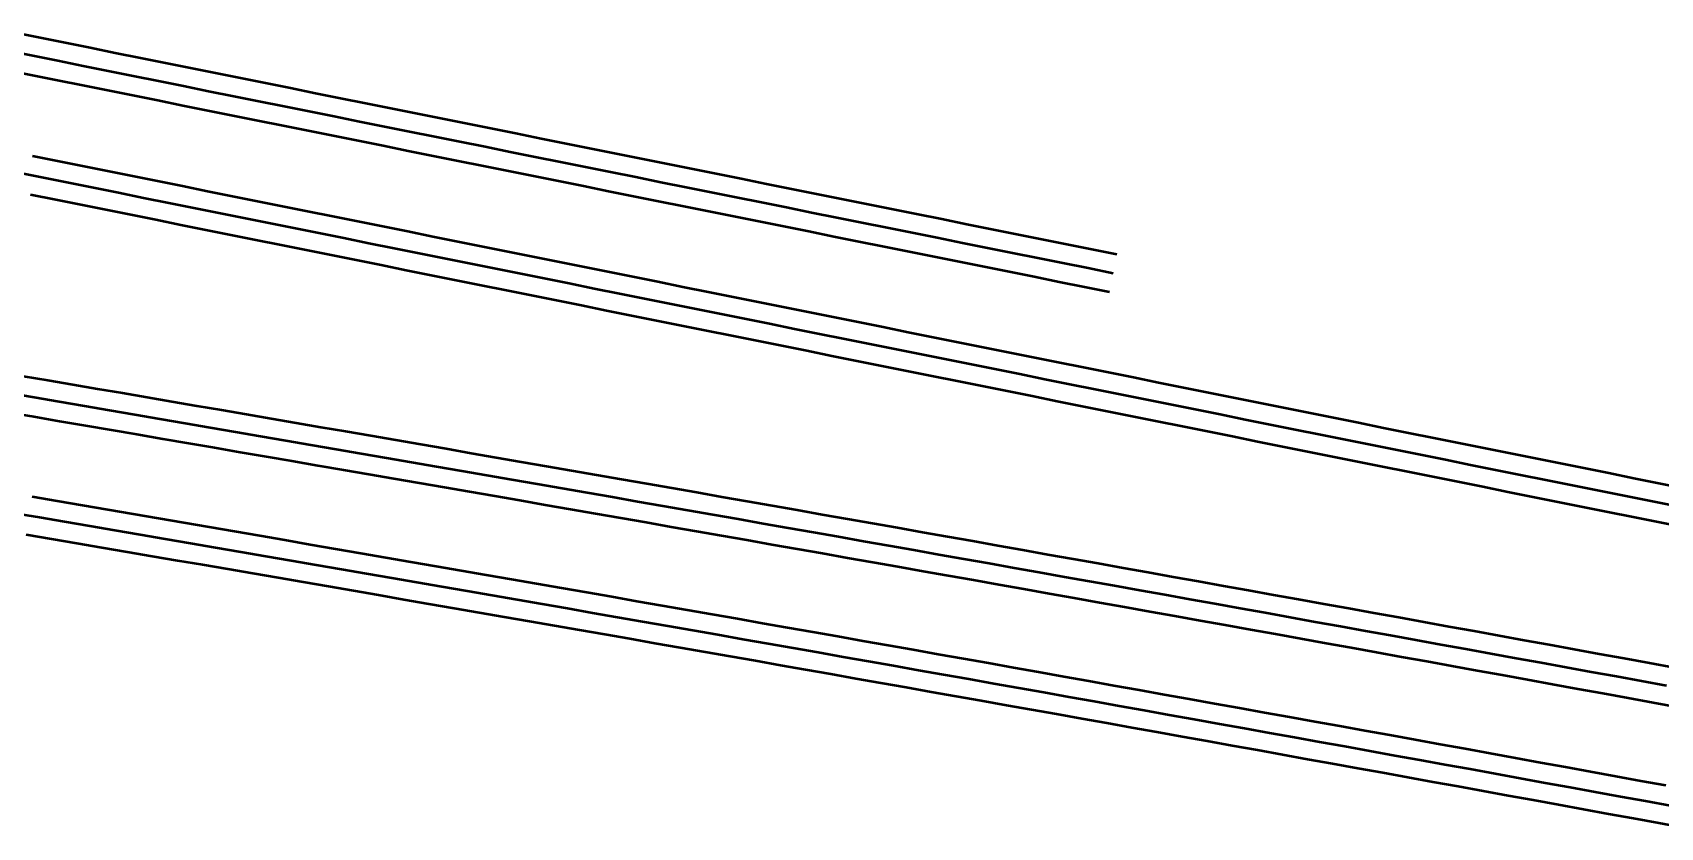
# Model space of a CAD drawing. Header units: millimetres. Extents: x 2688706 to 2690835, y 1254387 to 1255241.
# Drawn here: x 2689751.1 to 2689814.9, y 1254805.5 to 1254836.6 of the extents above; entities that cross this region are included whole.
import ezdxf

# ---------------------------------------------------------------- set-up
doc = ezdxf.new("R2010")
doc.units = ezdxf.units.MM
doc.layers.add('BS-TR-B-Gleisstrang-LinieGeometrie', color=7, linetype='Continuous')
doc.layers.add('BS-TR-N-Gleisstrang-LinieGeometrie', color=7, linetype='Continuous')

msp = doc.modelspace()

# ---------------------------------------------------------------- linework, layer by layer
at = {"layer": 'BS-TR-B-Gleisstrang-LinieGeometrie', "lineweight": 50}
for points in [[(2689750.144, 1254835.914, 454.698), (2689751.128, 1254835.716, 454.697), (2689752.112, 1254835.518, 454.697), (2689753.096, 1254835.32, 454.696), (2689754.08, 1254835.122, 454.695), (2689755.064, 1254834.923, 454.695), (2689756.048, 1254834.725, 454.694), (2689757.032, 1254834.527, 454.694), (2689758.016, 1254834.329, 454.693), (2689759, 1254834.131, 454.692), (2689759.984, 1254833.933, 454.692), (2689760.968, 1254833.735, 454.691), (2689761.952, 1254833.536, 454.69), (2689762.936, 1254833.338, 454.69), (2689763.92, 1254833.14, 454.689), (2689764.903, 1254832.942, 454.688), (2689765.887, 1254832.744, 454.688), (2689766.871, 1254832.546, 454.687), (2689767.855, 1254832.348, 454.686), (2689768.839, 1254832.15, 454.686), (2689769.823, 1254831.951, 454.685), (2689770.807, 1254831.753, 454.685), (2689771.791, 1254831.555, 454.684), (2689772.775, 1254831.357, 454.683), (2689773.759, 1254831.159, 454.683), (2689774.743, 1254830.961, 454.682), (2689775.727, 1254830.763, 454.681), (2689776.711, 1254830.565, 454.681), (2689777.695, 1254830.366, 454.68), (2689778.679, 1254830.168, 454.679), (2689779.663, 1254829.97, 454.679), (2689780.647, 1254829.772, 454.678), (2689781.631, 1254829.574, 454.677), (2689782.615, 1254829.376, 454.677), (2689783.599, 1254829.178, 454.676), (2689784.583, 1254828.98, 454.676), (2689785.567, 1254828.781, 454.675), (2689786.551, 1254828.583, 454.674), (2689787.535, 1254828.385, 454.674), (2689788.519, 1254828.187, 454.673), (2689789.503, 1254827.989, 454.672), (2689790.487, 1254827.791, 454.672), (2689791.471, 1254827.593, 454.671), (2689792.455, 1254827.395, 454.67), (2689793.439, 1254827.196, 454.67)], [(2689750.191, 1254822.496, 454.8), (2689751.177, 1254822.327, 454.8), (2689752.163, 1254822.159, 454.8), (2689753.148, 1254821.99, 454.8), (2689754.134, 1254821.821, 454.8), (2689755.12, 1254821.653, 454.8), (2689756.105, 1254821.484, 454.8), (2689757.091, 1254821.315, 454.8), (2689758.076, 1254821.145, 454.8), (2689759.062, 1254820.976, 454.8), (2689760.048, 1254820.807, 454.8), (2689761.033, 1254820.637, 454.8), (2689762.019, 1254820.468, 454.8), (2689763.004, 1254820.298, 454.8), (2689763.99, 1254820.128, 454.8), (2689764.975, 1254819.958, 454.8), (2689765.96, 1254819.788, 454.8), (2689765.96, 1254819.788, 454.8), (2689766.944, 1254819.617, 454.8), (2689767.928, 1254819.447, 454.8), (2689768.912, 1254819.276, 454.8), (2689769.895, 1254819.105, 454.8), (2689770.879, 1254818.934, 454.8), (2689771.863, 1254818.763, 454.8), (2689772.846, 1254818.592, 454.8), (2689773.83, 1254818.42, 454.8), (2689774.814, 1254818.248, 454.8), (2689775.797, 1254818.076, 454.8), (2689776.781, 1254817.904, 454.8), (2689777.764, 1254817.731, 454.8), (2689778.747, 1254817.559, 454.8), (2689779.731, 1254817.386, 454.8), (2689780.714, 1254817.213, 454.8), (2689781.697, 1254817.04, 454.8), (2689782.681, 1254816.866, 454.8), (2689783.664, 1254816.693, 454.8), (2689784.647, 1254816.519, 454.8), (2689785.63, 1254816.345, 454.8), (2689786.613, 1254816.171, 454.8), (2689787.597, 1254815.996, 454.8), (2689788.58, 1254815.822, 454.8), (2689789.563, 1254815.647, 454.8), (2689790.546, 1254815.472, 454.8), (2689791.529, 1254815.297, 454.8), (2689792.512, 1254815.122, 454.8), (2689793.494, 1254814.946, 454.8), (2689794.477, 1254814.77, 454.8), (2689795.46, 1254814.594, 454.8), (2689796.443, 1254814.418, 454.8), (2689797.426, 1254814.242, 454.8), (2689798.408, 1254814.065, 454.8), (2689799.391, 1254813.888, 454.8), (2689800.374, 1254813.711, 454.8), (2689801.356, 1254813.534, 454.8), (2689802.339, 1254813.357, 454.8), (2689803.321, 1254813.179, 454.8), (2689804.304, 1254813.002, 454.8), (2689805.286, 1254812.824, 454.8), (2689806.269, 1254812.646, 454.8), (2689807.251, 1254812.467, 454.8), (2689808.234, 1254812.289, 454.8), (2689809.216, 1254812.11, 454.8), (2689810.198, 1254811.931, 454.8), (2689811.18, 1254811.752, 454.8), (2689812.163, 1254811.573, 454.8), (2689813.145, 1254811.393, 454.8), (2689814.127, 1254811.214, 454.8), (2689815.109, 1254811.034, 454.8)], [(2689750.402, 1254817.793, 454.8), (2689751.388, 1254817.624, 454.8), (2689752.373, 1254817.456, 454.8), (2689753.359, 1254817.287, 454.8), (2689754.345, 1254817.118, 454.8), (2689755.33, 1254816.949, 454.8), (2689756.316, 1254816.78, 454.8), (2689757.302, 1254816.611, 454.8), (2689758.287, 1254816.442, 454.8), (2689759.273, 1254816.273, 454.8), (2689760.258, 1254816.103, 454.8), (2689761.244, 1254815.934, 454.8), (2689762.229, 1254815.764, 454.8), (2689763.215, 1254815.594, 454.8), (2689764.2, 1254815.424, 454.8), (2689765.185, 1254815.253, 454.8), (2689765.185, 1254815.253, 454.8), (2689766.168, 1254815.083, 454.8), (2689767.151, 1254814.913, 454.8), (2689768.134, 1254814.742, 454.8), (2689769.116, 1254814.572, 454.8), (2689770.099, 1254814.401, 454.8), (2689771.082, 1254814.23, 454.8), (2689772.064, 1254814.059, 454.8), (2689773.047, 1254813.887, 454.8), (2689774.029, 1254813.715, 454.8), (2689775.012, 1254813.544, 454.8), (2689775.994, 1254813.372, 454.8), (2689776.976, 1254813.199, 454.8), (2689777.959, 1254813.027, 454.8), (2689778.941, 1254812.854, 454.8), (2689779.923, 1254812.681, 454.8), (2689780.906, 1254812.508, 454.8), (2689781.888, 1254812.335, 454.8), (2689782.87, 1254812.162, 454.8), (2689783.852, 1254811.988, 454.8), (2689784.834, 1254811.814, 454.8), (2689785.817, 1254811.64, 454.8), (2689786.799, 1254811.466, 454.8), (2689787.781, 1254811.292, 454.8), (2689788.763, 1254811.117, 454.8), (2689789.745, 1254810.942, 454.8), (2689790.726, 1254810.767, 454.8), (2689791.708, 1254810.592, 454.8), (2689792.69, 1254810.417, 454.8), (2689793.672, 1254810.241, 454.8), (2689794.654, 1254810.065, 454.8), (2689795.635, 1254809.889, 454.8), (2689796.617, 1254809.713, 454.8), (2689797.599, 1254809.537, 454.8), (2689798.58, 1254809.36, 454.8), (2689799.562, 1254809.184, 454.8), (2689800.544, 1254809.007, 454.8), (2689801.525, 1254808.83, 454.8), (2689802.507, 1254808.652, 454.8), (2689803.488, 1254808.475, 454.8), (2689804.47, 1254808.297, 454.8), (2689805.451, 1254808.119, 454.8), (2689806.432, 1254807.941, 454.8), (2689807.414, 1254807.763, 454.8), (2689808.395, 1254807.584, 454.8), (2689809.376, 1254807.405, 454.8), (2689810.357, 1254807.226, 454.8), (2689811.338, 1254807.047, 454.8), (2689812.32, 1254806.868, 454.8), (2689813.301, 1254806.689, 454.8), (2689814.282, 1254806.509, 454.8), (2689815.263, 1254806.329, 454.8)]]:
    msp.add_polyline3d(points, dxfattribs=at)
at = {"layer": 'BS-TR-N-Gleisstrang-LinieGeometrie', "color": 1, "lineweight": 50, "true_color": 0xff0000}
for points in [[(2689750.437, 1254836.62, 454.698), (2689751.418, 1254836.422, 454.697), (2689752.399, 1254836.225, 454.697), (2689753.379, 1254836.028, 454.696), (2689754.36, 1254835.83, 454.695), (2689755.341, 1254835.633, 454.695), (2689756.321, 1254835.435, 454.694), (2689757.302, 1254835.238, 454.693), (2689758.283, 1254835.04, 454.693), (2689759.263, 1254834.843, 454.692), (2689760.244, 1254834.645, 454.692), (2689761.225, 1254834.448, 454.691), (2689762.206, 1254834.25, 454.69), (2689763.186, 1254834.053, 454.69), (2689764.167, 1254833.855, 454.689), (2689765.148, 1254833.658, 454.688), (2689766.128, 1254833.461, 454.688), (2689767.109, 1254833.263, 454.687), (2689768.09, 1254833.066, 454.686), (2689769.07, 1254832.868, 454.686), (2689770.051, 1254832.671, 454.685), (2689771.032, 1254832.473, 454.685), (2689772.012, 1254832.276, 454.684), (2689772.993, 1254832.078, 454.683), (2689773.974, 1254831.881, 454.683), (2689774.954, 1254831.683, 454.682), (2689775.935, 1254831.486, 454.681), (2689776.916, 1254831.289, 454.681), (2689777.896, 1254831.091, 454.68), (2689778.877, 1254830.894, 454.679), (2689779.858, 1254830.696, 454.679), (2689780.839, 1254830.499, 454.678), (2689781.819, 1254830.301, 454.678), (2689782.8, 1254830.104, 454.677), (2689783.781, 1254829.906, 454.676), (2689784.761, 1254829.709, 454.676), (2689785.742, 1254829.511, 454.675), (2689786.723, 1254829.314, 454.674), (2689787.703, 1254829.116, 454.674), (2689788.684, 1254828.919, 454.673), (2689789.665, 1254828.722, 454.672), (2689790.645, 1254828.524, 454.672), (2689791.626, 1254828.327, 454.671), (2689792.607, 1254828.129, 454.67), (2689793.587, 1254827.932, 454.67)], [(2689750.141, 1254835.149, 454.698), (2689751.122, 1254834.952, 454.697), (2689752.103, 1254834.755, 454.697), (2689753.083, 1254834.557, 454.696), (2689754.064, 1254834.36, 454.695), (2689755.045, 1254834.162, 454.695), (2689756.025, 1254833.965, 454.694), (2689757.006, 1254833.767, 454.693), (2689757.987, 1254833.57, 454.693), (2689758.967, 1254833.372, 454.692), (2689759.948, 1254833.175, 454.692), (2689760.929, 1254832.977, 454.691), (2689761.909, 1254832.78, 454.69), (2689762.89, 1254832.582, 454.69), (2689763.871, 1254832.385, 454.689), (2689764.851, 1254832.188, 454.688), (2689765.832, 1254831.99, 454.688), (2689766.813, 1254831.793, 454.687), (2689767.794, 1254831.595, 454.686), (2689768.774, 1254831.398, 454.686), (2689769.755, 1254831.2, 454.685), (2689770.736, 1254831.003, 454.685), (2689771.716, 1254830.805, 454.684), (2689772.697, 1254830.608, 454.683), (2689773.678, 1254830.41, 454.683), (2689774.658, 1254830.213, 454.682), (2689775.639, 1254830.015, 454.681), (2689776.62, 1254829.818, 454.681), (2689777.6, 1254829.621, 454.68), (2689778.581, 1254829.423, 454.679), (2689779.562, 1254829.226, 454.679), (2689780.542, 1254829.028, 454.678), (2689781.523, 1254828.831, 454.678), (2689782.504, 1254828.633, 454.677), (2689783.484, 1254828.436, 454.676), (2689784.465, 1254828.238, 454.676), (2689785.446, 1254828.041, 454.675), (2689786.427, 1254827.843, 454.674), (2689787.407, 1254827.646, 454.674), (2689788.388, 1254827.449, 454.673), (2689789.369, 1254827.251, 454.672), (2689790.349, 1254827.054, 454.672), (2689791.33, 1254826.856, 454.671), (2689792.311, 1254826.659, 454.67), (2689793.291, 1254826.461, 454.67)], [(2689751.113, 1254831.791, 454.8), (2689752.093, 1254831.594, 454.8), (2689753.073, 1254831.397, 454.8), (2689754.053, 1254831.199, 454.8), (2689755.033, 1254831.002, 454.8), (2689756.013, 1254830.805, 454.8), (2689756.993, 1254830.607, 454.8), (2689757.973, 1254830.41, 454.8), (2689758.953, 1254830.213, 454.8), (2689759.933, 1254830.016, 454.8), (2689760.913, 1254829.818, 454.8), (2689761.893, 1254829.621, 454.8), (2689762.873, 1254829.424, 454.8), (2689763.853, 1254829.226, 454.8), (2689764.833, 1254829.029, 454.8), (2689765.813, 1254828.832, 454.8), (2689766.793, 1254828.634, 454.8), (2689767.773, 1254828.437, 454.8), (2689768.753, 1254828.24, 454.8), (2689769.733, 1254828.042, 454.8), (2689770.713, 1254827.845, 454.8), (2689771.692, 1254827.648, 454.8), (2689772.672, 1254827.45, 454.8), (2689773.652, 1254827.253, 454.8), (2689774.632, 1254827.056, 454.8), (2689775.612, 1254826.859, 454.8), (2689776.592, 1254826.661, 454.8), (2689777.572, 1254826.464, 454.8), (2689778.552, 1254826.267, 454.8), (2689779.532, 1254826.069, 454.8), (2689780.512, 1254825.872, 454.8), (2689781.492, 1254825.675, 454.8), (2689782.472, 1254825.477, 454.8), (2689783.452, 1254825.28, 454.8), (2689784.432, 1254825.083, 454.8), (2689785.412, 1254824.885, 454.8), (2689786.392, 1254824.688, 454.8), (2689787.372, 1254824.491, 454.8), (2689788.352, 1254824.293, 454.8), (2689789.332, 1254824.096, 454.8), (2689790.312, 1254823.899, 454.8), (2689791.291, 1254823.702, 454.8), (2689792.271, 1254823.504, 454.8), (2689793.251, 1254823.307, 454.8), (2689794.231, 1254823.11, 454.8), (2689795.211, 1254822.912, 454.8), (2689796.191, 1254822.715, 454.8), (2689797.171, 1254822.518, 454.8), (2689798.151, 1254822.32, 454.8), (2689799.131, 1254822.123, 454.8), (2689800.111, 1254821.926, 454.8), (2689801.091, 1254821.728, 454.8), (2689802.071, 1254821.531, 454.8), (2689803.051, 1254821.334, 454.8), (2689804.031, 1254821.136, 454.8), (2689805.011, 1254820.939, 454.8), (2689805.991, 1254820.742, 454.8), (2689806.971, 1254820.545, 454.8), (2689807.951, 1254820.347, 454.8), (2689808.931, 1254820.15, 454.8), (2689809.911, 1254819.953, 454.8), (2689810.89, 1254819.755, 454.8), (2689811.87, 1254819.558, 454.8), (2689812.85, 1254819.361, 454.8), (2689813.83, 1254819.163, 454.8), (2689814.81, 1254818.966, 454.8), (2689815.79, 1254818.769, 454.8)], [(2689750.568, 1254831.136, 454.8), (2689751.549, 1254830.939, 454.8), (2689752.529, 1254830.741, 454.8), (2689753.51, 1254830.544, 454.8), (2689754.49, 1254830.346, 454.8), (2689755.471, 1254830.149, 454.8), (2689756.451, 1254829.952, 454.8), (2689757.432, 1254829.754, 454.8), (2689758.412, 1254829.557, 454.8), (2689759.393, 1254829.359, 454.8), (2689760.373, 1254829.162, 454.8), (2689761.353, 1254828.965, 454.8), (2689762.334, 1254828.767, 454.8), (2689763.314, 1254828.57, 454.8), (2689764.295, 1254828.372, 454.8), (2689765.275, 1254828.175, 454.8), (2689766.256, 1254827.978, 454.8), (2689767.236, 1254827.78, 454.8), (2689768.217, 1254827.583, 454.8), (2689769.197, 1254827.385, 454.8), (2689770.178, 1254827.188, 454.8), (2689771.158, 1254826.99, 454.8), (2689772.139, 1254826.793, 454.8), (2689773.119, 1254826.596, 454.8), (2689774.1, 1254826.398, 454.8), (2689775.08, 1254826.201, 454.8), (2689776.06, 1254826.003, 454.8), (2689777.041, 1254825.806, 454.8), (2689778.021, 1254825.609, 454.8), (2689779.002, 1254825.411, 454.8), (2689779.982, 1254825.214, 454.8), (2689780.963, 1254825.016, 454.8), (2689781.943, 1254824.819, 454.8), (2689782.924, 1254824.621, 454.8), (2689783.904, 1254824.424, 454.8), (2689784.885, 1254824.227, 454.8), (2689785.865, 1254824.029, 454.8), (2689786.846, 1254823.832, 454.8), (2689787.826, 1254823.634, 454.8), (2689788.807, 1254823.437, 454.8), (2689789.787, 1254823.24, 454.8), (2689790.767, 1254823.042, 454.8), (2689791.748, 1254822.845, 454.8), (2689792.728, 1254822.647, 454.8), (2689793.709, 1254822.45, 454.8), (2689794.689, 1254822.252, 454.8), (2689795.67, 1254822.055, 454.8), (2689796.65, 1254821.858, 454.8), (2689797.631, 1254821.66, 454.8), (2689798.611, 1254821.463, 454.8), (2689799.592, 1254821.265, 454.8), (2689800.572, 1254821.068, 454.8), (2689801.553, 1254820.871, 454.8), (2689802.533, 1254820.673, 454.8), (2689803.513, 1254820.476, 454.8), (2689804.494, 1254820.278, 454.8), (2689805.474, 1254820.081, 454.8), (2689806.455, 1254819.884, 454.8), (2689807.435, 1254819.686, 454.8), (2689808.416, 1254819.489, 454.8), (2689809.396, 1254819.291, 454.8), (2689810.377, 1254819.094, 454.8), (2689811.357, 1254818.896, 454.8), (2689812.338, 1254818.699, 454.8), (2689813.318, 1254818.502, 454.8), (2689814.299, 1254818.304, 454.8), (2689815.279, 1254818.107, 454.8)], [(2689751.045, 1254830.275, 454.8), (2689752.026, 1254830.078, 454.8), (2689753.006, 1254829.88, 454.8), (2689753.987, 1254829.683, 454.8), (2689754.967, 1254829.486, 454.8), (2689755.948, 1254829.288, 454.8), (2689756.928, 1254829.091, 454.8), (2689757.909, 1254828.893, 454.8), (2689758.889, 1254828.696, 454.8), (2689759.87, 1254828.498, 454.8), (2689760.85, 1254828.301, 454.8), (2689761.831, 1254828.104, 454.8), (2689762.811, 1254827.906, 454.8), (2689763.792, 1254827.709, 454.8), (2689764.772, 1254827.511, 454.8), (2689765.753, 1254827.314, 454.8), (2689766.733, 1254827.116, 454.8), (2689767.714, 1254826.919, 454.8), (2689768.694, 1254826.722, 454.8), (2689769.675, 1254826.524, 454.8), (2689770.655, 1254826.327, 454.8), (2689771.636, 1254826.129, 454.8), (2689772.616, 1254825.932, 454.8), (2689773.597, 1254825.734, 454.8), (2689774.577, 1254825.537, 454.8), (2689775.558, 1254825.34, 454.8), (2689776.538, 1254825.142, 454.8), (2689777.519, 1254824.945, 454.8), (2689778.499, 1254824.747, 454.8), (2689779.48, 1254824.55, 454.8), (2689780.46, 1254824.353, 454.8), (2689781.441, 1254824.155, 454.8), (2689782.421, 1254823.958, 454.8), (2689783.402, 1254823.76, 454.8), (2689784.382, 1254823.563, 454.8), (2689785.363, 1254823.365, 454.8), (2689786.343, 1254823.168, 454.8), (2689787.324, 1254822.971, 454.8), (2689788.305, 1254822.773, 454.8), (2689789.285, 1254822.576, 454.8), (2689790.266, 1254822.378, 454.8), (2689791.246, 1254822.181, 454.8), (2689792.227, 1254821.983, 454.8), (2689793.207, 1254821.786, 454.8), (2689794.188, 1254821.589, 454.8), (2689795.168, 1254821.391, 454.8), (2689796.149, 1254821.194, 454.8), (2689797.129, 1254820.996, 454.8), (2689798.11, 1254820.799, 454.8), (2689799.09, 1254820.601, 454.8), (2689800.071, 1254820.404, 454.8), (2689801.051, 1254820.207, 454.8), (2689802.032, 1254820.009, 454.8), (2689803.012, 1254819.812, 454.8), (2689803.993, 1254819.614, 454.8), (2689804.973, 1254819.417, 454.8), (2689805.954, 1254819.219, 454.8), (2689806.934, 1254819.022, 454.8), (2689807.915, 1254818.825, 454.8), (2689808.895, 1254818.627, 454.8), (2689809.876, 1254818.43, 454.8), (2689810.856, 1254818.232, 454.8), (2689811.837, 1254818.035, 454.8), (2689812.817, 1254817.838, 454.8), (2689813.798, 1254817.64, 454.8), (2689814.778, 1254817.443, 454.8), (2689815.759, 1254817.245, 454.8)], [(2689750.748, 1254823.161, 454.802), (2689751.72, 1254822.995, 454.803), (2689752.692, 1254822.829, 454.803), (2689753.664, 1254822.663, 454.804), (2689754.636, 1254822.497, 454.804), (2689755.607, 1254822.33, 454.805), (2689756.579, 1254822.164, 454.805), (2689757.551, 1254821.997, 454.806), (2689758.523, 1254821.83, 454.806), (2689759.494, 1254821.663, 454.807), (2689760.466, 1254821.496, 454.807), (2689761.437, 1254821.329, 454.808), (2689762.409, 1254821.161, 454.808), (2689763.381, 1254820.994, 454.809), (2689763.381, 1254820.994, 454.809), (2689764.363, 1254820.824, 454.809), (2689765.346, 1254820.655, 454.81), (2689766.329, 1254820.485, 454.81), (2689767.312, 1254820.315, 454.81), (2689768.294, 1254820.144, 454.81), (2689769.277, 1254819.974, 454.81), (2689770.259, 1254819.803, 454.81), (2689771.242, 1254819.632, 454.81), (2689772.224, 1254819.461, 454.81), (2689773.207, 1254819.29, 454.81), (2689774.189, 1254819.118, 454.81), (2689775.172, 1254818.947, 454.81), (2689776.154, 1254818.775, 454.81), (2689777.136, 1254818.603, 454.81), (2689778.118, 1254818.431, 454.81), (2689779.101, 1254818.258, 454.81), (2689780.083, 1254818.085, 454.81), (2689781.065, 1254817.913, 454.81), (2689782.047, 1254817.74, 454.81), (2689783.029, 1254817.566, 454.81), (2689784.011, 1254817.393, 454.81), (2689784.993, 1254817.219, 454.81), (2689785.975, 1254817.045, 454.81), (2689786.957, 1254816.871, 454.81), (2689787.939, 1254816.697, 454.81), (2689788.921, 1254816.523, 454.81), (2689789.903, 1254816.348, 454.81), (2689790.885, 1254816.173, 454.81), (2689791.867, 1254815.998, 454.81), (2689792.849, 1254815.823, 454.81), (2689793.83, 1254815.648, 454.81), (2689794.812, 1254815.472, 454.81), (2689795.794, 1254815.296, 454.81), (2689796.775, 1254815.12, 454.81), (2689797.757, 1254814.944, 454.81), (2689798.738, 1254814.768, 454.81), (2689799.72, 1254814.591, 454.81), (2689800.701, 1254814.414, 454.81), (2689801.683, 1254814.237, 454.81), (2689802.664, 1254814.06, 454.81), (2689803.646, 1254813.883, 454.81), (2689804.627, 1254813.705, 454.81), (2689805.608, 1254813.528, 454.81), (2689806.589, 1254813.35, 454.81), (2689807.571, 1254813.172, 454.81), (2689808.552, 1254812.993, 454.81), (2689809.533, 1254812.815, 454.81), (2689810.514, 1254812.636, 454.81), (2689811.495, 1254812.457, 454.81), (2689812.476, 1254812.278, 454.81), (2689813.457, 1254812.099, 454.81), (2689814.438, 1254811.919, 454.81), (2689815.419, 1254811.739, 454.81)], [(2689750.178, 1254821.737, 454.798), (2689751.165, 1254821.568, 454.798), (2689751.165, 1254821.568, 454.798), (2689752.176, 1254821.396, 454.797), (2689753.188, 1254821.223, 454.797), (2689754.199, 1254821.05, 454.796), (2689755.21, 1254820.877, 454.796), (2689756.222, 1254820.703, 454.795), (2689757.233, 1254820.53, 454.795), (2689758.244, 1254820.356, 454.794), (2689759.255, 1254820.182, 454.794), (2689760.266, 1254820.009, 454.793), (2689761.278, 1254819.835, 454.793), (2689762.289, 1254819.66, 454.792), (2689763.3, 1254819.486, 454.792), (2689763.3, 1254819.486, 454.792), (2689764.287, 1254819.316, 454.791), (2689765.274, 1254819.145, 454.791), (2689766.261, 1254818.975, 454.79), (2689767.248, 1254818.804, 454.79), (2689768.235, 1254818.633, 454.79), (2689769.222, 1254818.461, 454.79), (2689770.209, 1254818.29, 454.79), (2689771.196, 1254818.118, 454.79), (2689772.183, 1254817.946, 454.79), (2689773.17, 1254817.774, 454.79), (2689774.157, 1254817.602, 454.79), (2689775.144, 1254817.429, 454.79), (2689776.131, 1254817.256, 454.79), (2689777.117, 1254817.084, 454.79), (2689778.104, 1254816.91, 454.79), (2689779.091, 1254816.737, 454.79), (2689780.077, 1254816.564, 454.79), (2689781.064, 1254816.39, 454.79), (2689782.05, 1254816.216, 454.79), (2689783.037, 1254816.042, 454.79), (2689784.023, 1254815.868, 454.79), (2689785.01, 1254815.693, 454.79), (2689785.996, 1254815.519, 454.79), (2689786.983, 1254815.344, 454.79), (2689787.969, 1254815.169, 454.79), (2689788.955, 1254814.993, 454.79), (2689789.942, 1254814.818, 454.79), (2689790.928, 1254814.642, 454.79), (2689791.914, 1254814.466, 454.79), (2689792.9, 1254814.29, 454.79), (2689793.886, 1254814.114, 454.79), (2689794.872, 1254813.938, 454.79), (2689795.859, 1254813.761, 454.79), (2689796.845, 1254813.584, 454.79), (2689797.831, 1254813.407, 454.79), (2689798.817, 1254813.23, 454.79), (2689799.802, 1254813.052, 454.79), (2689800.788, 1254812.875, 454.79), (2689801.774, 1254812.697, 454.79), (2689802.76, 1254812.519, 454.79), (2689803.746, 1254812.341, 454.79), (2689804.732, 1254812.162, 454.79), (2689805.717, 1254811.984, 454.79), (2689806.703, 1254811.805, 454.79), (2689807.689, 1254811.626, 454.79), (2689808.674, 1254811.447, 454.79), (2689809.66, 1254811.267, 454.79), (2689810.645, 1254811.087, 454.79), (2689811.631, 1254810.908, 454.79), (2689812.616, 1254810.728, 454.79), (2689813.602, 1254810.547, 454.79), (2689814.587, 1254810.367, 454.79), (2689815.572, 1254810.186, 454.79)], [(2689751.1, 1254818.435, 454.801), (2689752.09, 1254818.265, 454.802), (2689753.081, 1254818.096, 454.802), (2689754.072, 1254817.926, 454.802), (2689755.062, 1254817.757, 454.802), (2689756.053, 1254817.587, 454.803), (2689757.043, 1254817.417, 454.803), (2689758.034, 1254817.247, 454.803), (2689759.024, 1254817.076, 454.803), (2689760.015, 1254816.906, 454.804), (2689761.005, 1254816.736, 454.804), (2689761.996, 1254816.565, 454.804), (2689762.986, 1254816.394, 454.804), (2689762.986, 1254816.394, 454.804), (2689763.97, 1254816.224, 454.805), (2689764.954, 1254816.054, 454.805), (2689765.938, 1254815.884, 454.805), (2689766.921, 1254815.714, 454.805), (2689767.905, 1254815.543, 454.805), (2689768.889, 1254815.372, 454.805), (2689769.872, 1254815.201, 454.805), (2689770.856, 1254815.03, 454.805), (2689771.84, 1254814.859, 454.805), (2689772.823, 1254814.687, 454.805), (2689773.807, 1254814.516, 454.805), (2689774.79, 1254814.344, 454.805), (2689775.774, 1254814.171, 454.805), (2689776.757, 1254813.999, 454.805), (2689777.74, 1254813.827, 454.805), (2689778.724, 1254813.654, 454.805), (2689779.707, 1254813.481, 454.805), (2689780.69, 1254813.308, 454.805), (2689781.674, 1254813.134, 454.805), (2689782.657, 1254812.961, 454.805), (2689783.64, 1254812.787, 454.805), (2689784.623, 1254812.613, 454.805), (2689785.606, 1254812.439, 454.805), (2689786.589, 1254812.265, 454.805), (2689787.572, 1254812.09, 454.805), (2689788.555, 1254811.916, 454.805), (2689789.538, 1254811.741, 454.805), (2689790.521, 1254811.566, 454.805), (2689791.504, 1254811.39, 454.805), (2689792.487, 1254811.215, 454.805), (2689793.47, 1254811.039, 454.805), (2689794.453, 1254810.863, 454.805), (2689795.435, 1254810.687, 454.805), (2689796.418, 1254810.511, 454.805), (2689797.401, 1254810.334, 454.805), (2689798.383, 1254810.158, 454.805), (2689799.366, 1254809.981, 454.805), (2689800.349, 1254809.804, 454.805), (2689801.331, 1254809.627, 454.805), (2689802.314, 1254809.449, 454.805), (2689803.296, 1254809.271, 454.805), (2689804.279, 1254809.094, 454.805), (2689805.261, 1254808.916, 454.805), (2689806.243, 1254808.737, 454.805), (2689807.226, 1254808.559, 454.805), (2689808.208, 1254808.38, 454.805), (2689809.19, 1254808.201, 454.805), (2689810.172, 1254808.022, 454.805), (2689811.155, 1254807.843, 454.805), (2689812.137, 1254807.664, 454.805), (2689813.119, 1254807.484, 454.805), (2689814.101, 1254807.304, 454.805), (2689815.083, 1254807.124, 454.805)], [(2689750.876, 1254816.951, 454.799), (2689751.862, 1254816.783, 454.799), (2689752.848, 1254816.614, 454.798), (2689753.834, 1254816.445, 454.798), (2689754.82, 1254816.276, 454.798), (2689755.806, 1254816.107, 454.798), (2689756.791, 1254815.938, 454.797), (2689757.777, 1254815.769, 454.797), (2689758.763, 1254815.599, 454.797), (2689759.749, 1254815.43, 454.797), (2689760.735, 1254815.26, 454.796), (2689761.721, 1254815.09, 454.796), (2689762.706, 1254814.92, 454.796), (2689762.706, 1254814.92, 454.796), (2689763.69, 1254814.751, 454.796), (2689764.674, 1254814.581, 454.795), (2689765.658, 1254814.41, 454.795), (2689766.642, 1254814.24, 454.795), (2689767.625, 1254814.069, 454.795), (2689768.609, 1254813.899, 454.795), (2689769.592, 1254813.728, 454.795), (2689770.576, 1254813.557, 454.795), (2689771.56, 1254813.385, 454.795), (2689772.543, 1254813.214, 454.795), (2689773.527, 1254813.042, 454.795), (2689774.51, 1254812.87, 454.795), (2689775.494, 1254812.698, 454.795), (2689776.477, 1254812.525, 454.795), (2689777.46, 1254812.353, 454.795), (2689778.444, 1254812.18, 454.795), (2689779.427, 1254812.007, 454.795), (2689780.41, 1254811.834, 454.795), (2689781.393, 1254811.661, 454.795), (2689782.376, 1254811.487, 454.795), (2689783.36, 1254811.314, 454.795), (2689784.343, 1254811.14, 454.795), (2689785.326, 1254810.966, 454.795), (2689786.309, 1254810.791, 454.795), (2689787.292, 1254810.617, 454.795), (2689788.275, 1254810.442, 454.795), (2689789.258, 1254810.267, 454.795), (2689790.241, 1254810.092, 454.795), (2689791.223, 1254809.917, 454.795), (2689792.206, 1254809.741, 454.795), (2689793.189, 1254809.566, 454.795), (2689794.172, 1254809.39, 454.795), (2689795.155, 1254809.214, 454.795), (2689796.137, 1254809.037, 454.795), (2689797.12, 1254808.861, 454.795), (2689798.103, 1254808.684, 454.795), (2689799.085, 1254808.507, 454.795), (2689800.068, 1254808.33, 454.795), (2689801.05, 1254808.153, 454.795), (2689802.033, 1254807.976, 454.795), (2689803.015, 1254807.798, 454.795), (2689803.997, 1254807.62, 454.795), (2689804.98, 1254807.442, 454.795), (2689805.962, 1254807.264, 454.795), (2689806.944, 1254807.085, 454.795), (2689807.927, 1254806.907, 454.795), (2689808.909, 1254806.728, 454.795), (2689809.891, 1254806.549, 454.795), (2689810.873, 1254806.37, 454.795), (2689811.855, 1254806.19, 454.795), (2689812.837, 1254806.011, 454.795), (2689813.82, 1254805.831, 454.795), (2689814.802, 1254805.651, 454.795), (2689815.783, 1254805.471, 454.795)]]:
    msp.add_polyline3d(points, dxfattribs=at)

doc.saveas('drawing.dxf')
